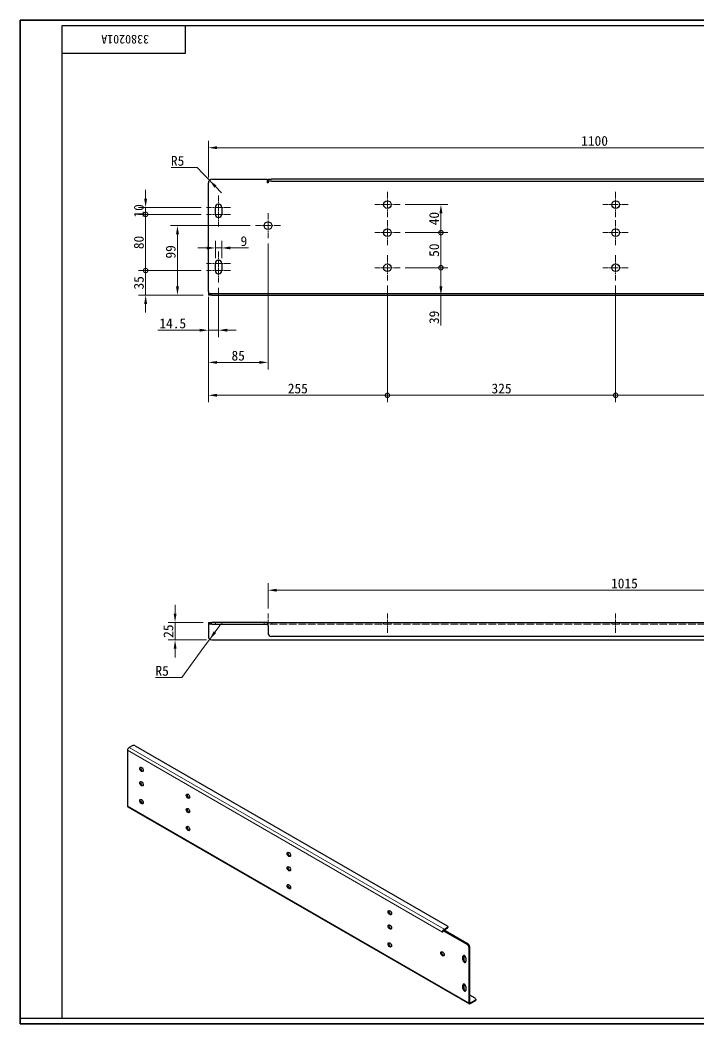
# Model space of a CAD drawing. Header units: millimetres. Extents: x 30 to 2073, y 27 to 1458.
# Drawn here: x 30 to 997, y 27 to 1458 of the extents above; entities that cross this region are included whole.
import ezdxf

# ---------------------------------------------------------------- set-up
doc = ezdxf.new("R2010")
doc.units = ezdxf.units.MM
doc.header["$LTSCALE"] = 5
doc.linetypes.add('CHAIN', pattern=[0.3543, 0.2362, -0.0295, 0.0591, -0.0295])
doc.linetypes.add('DASHED', pattern=[0.2067, 0.1654, -0.0413])
for name, color, linetype, lineweight, true_color in [('中心标记 (ISO)', 1, 'CHAIN', 18, 0xff0000), ('中心线 (ISO)', 1, 'CHAIN', 18, 0xff0000), ('尺寸 (ISO)', 7, 'Continuous', 18, 0x008000), ('隐藏 (ISO)', 5, 'DASHED', 18, 0x0000ff)]:
    doc.layers.add(name, color=color, linetype=linetype, lineweight=lineweight, true_color=true_color)
for name, color, linetype, lineweight in [('可见 (ISO)', 7, 'Continuous', 25), ('可见窄的 (ISO)', 7, 'Continuous', 18), ('图框 (ISO)', 7, 'Continuous', 35)]:
    doc.layers.add(name, color=color, linetype=linetype, lineweight=lineweight)
doc.styles.add('文本样式74', font='SimSun.ttf')
doc.styles.add('最新国标', font='simfang.ttf')
doc.dimstyles.new('默认 (GB)', dxfattribs={"dimscale": 5, "dimtxt": 2.8, "dimasz": 2.5, "dimexe": 2, "dimexo": 1.5, "dimgap": 0.5, "dimtad": 1, "dimtoh": 1, "dimdsep": 46, "dimtxsty": '最新国标', "dimcen": 0.09, "dimdle": 10, "dimclrd": 256, "dimclre": 256, "dimclrt": 256, "dimaunit": 1, "dimadec": 3, "dimazin": 2, "dimtfac": 0.535714, "dimtdec": 3, "dimtmove": 0, "dimatfit": 3, "dimfxl": 0, "dimtolj": 1, "dimlwd": -1, "dimlwe": -1, "dimarcsym": 0})

# ---------------------------------------------------------------- blocks, each defined once
blk = doc.blocks.new('图框 最新国标')
at = {"layer": '图框 (ISO)'}
for p, q in [((6, 7), (6, 291.5)), ((6, 291.5), (414.5, 291.5)), ((6, 7), (6, 5.5)), ((6, 7), (6, 5.5)), ((414.5, 5.5), (6, 5.5))]:
    blk.add_line(p, q, dxfattribs=at)
at = {"layer": '图框 (ISO)', "color": 7, "linetype": 'Continuous', "lineweight": 25}
for p, q in [((18, 290), (413, 290)), ((18, 7), (18, 290)), ((18, 290), (413, 290)), ((53, 290), (53, 282)), ((53, 282), (18, 282)), ((413, 7), (6, 7)), ((413, 7), (18, 7))]:
    blk.add_line(p, q, dxfattribs=at)
at = {"layer": '图框 (ISO)', "style": '文本样式74'}
blk.add_attdef('零件代号_001', (42.72, 287.25), '', height=2.5, rotation=180, dxfattribs=at)
blk = doc.blocks.new('*D5')
at = {"layer": 'Defpoints', "color": 0, "transparency": 16777216}
for p in [(299.6, 1229.3), (303.1, 1225.7)]:
    blk.add_point(p, dxfattribs=at)
at = {"layer": '尺寸 (ISO)', "color": 116, "true_color": 0x00803f, "transparency": 16777216}
for p, q in [((245, 1247.3), (282.3, 1247.3)), ((282.3, 1247.3), (290.9, 1238.3)), ((299.6, 1229.3), (290.9, 1238.3)), ((303.1, 1225.7), (299.6, 1229.3)), ((308.3, 1220.3), (316.9, 1211.3))]:
    blk.add_line(p, q, dxfattribs=at)
blk.add_solid([(309.8, 1221.7), (306.8, 1218.8), (299.6, 1229.3)], dxfattribs=at)
at = {"layer": '尺寸 (ISO)', "transparency": 16777216, "insert": (254.3, 1256.9), "char_height": 14, "attachment_point": 5, "style": '最新国标'}
blk.add_mtext('\\A1;R5', dxfattribs=at)
blk = doc.blocks.new('*D6')
at = {"layer": 'Defpoints', "color": 0, "transparency": 16777216}
for p in [(1398.1, 1275.7), (298.1, 1225.7), (1398.1, 1225.7)]:
    blk.add_point(p, dxfattribs=at)
at = {"layer": '尺寸 (ISO)', "color": 116, "true_color": 0x00803f, "transparency": 16777216}
for p, q in [((298.1, 1233.2), (298.1, 1285.7)), ((310.6, 1275.7), (1385.6, 1275.7)), ((1398.1, 1233.2), (1398.1, 1285.7))]:
    blk.add_line(p, q, dxfattribs=at)
for points in [[(310.6, 1277.8), (310.6, 1273.6), (298.1, 1275.7)], [(1385.6, 1277.8), (1385.6, 1273.6), (1398.1, 1275.7)]]:
    blk.add_solid(points, dxfattribs=at)
at = {"layer": '尺寸 (ISO)', "transparency": 16777216, "insert": (848.1, 1285.3), "char_height": 14, "attachment_point": 5, "style": '最新国标'}
blk.add_mtext('\\A1;1100', dxfattribs=at)
blk = doc.blocks.new('*D7')
at = {"layer": 'Defpoints', "color": 0, "transparency": 16777216}
for p in [(312.6, 1083.7), (298.1, 1065.7), (312.6, 1015.7)]:
    blk.add_point(p, dxfattribs=at)
at = {"layer": '尺寸 (ISO)', "color": 116, "true_color": 0x00803f, "transparency": 16777216}
for p, q in [((312.6, 1076.2), (312.6, 1005.7)), ((298.1, 1058.2), (298.1, 1005.7)), ((285.6, 1015.7), (226.3, 1015.7)), ((312.6, 1015.7), (298.1, 1015.7)), ((325.1, 1015.7), (337.6, 1015.7))]:
    blk.add_line(p, q, dxfattribs=at)
for points in [[(285.6, 1017.8), (285.6, 1013.6), (298.1, 1015.7)], [(325.1, 1017.8), (325.1, 1013.6), (312.6, 1015.7)]]:
    blk.add_solid(points, dxfattribs=at)
at = {"layer": '尺寸 (ISO)', "transparency": 16777216, "insert": (247.4, 1025.3), "char_height": 14, "attachment_point": 5, "style": '最新国标'}
blk.add_mtext('\\A1;14.5', dxfattribs=at)
blk = doc.blocks.new('*D8')
at = {"layer": 'Defpoints', "color": 0, "transparency": 16777216}
for p in [(383.1, 1146.7), (298.1, 1065.7), (383.1, 969.9)]:
    blk.add_point(p, dxfattribs=at)
at = {"layer": '尺寸 (ISO)', "color": 116, "true_color": 0x00803f, "transparency": 16777216}
for p, q in [((383.1, 1139.2), (383.1, 959.9)), ((298.1, 1058.2), (298.1, 959.9)), ((310.6, 969.9), (370.6, 969.9))]:
    blk.add_line(p, q, dxfattribs=at)
for points in [[(310.6, 971.9), (310.6, 967.8), (298.1, 969.9)], [(370.6, 971.9), (370.6, 967.8), (383.1, 969.9)]]:
    blk.add_solid(points, dxfattribs=at)
at = {"layer": '尺寸 (ISO)', "transparency": 16777216, "insert": (340.6, 979.4), "char_height": 14, "attachment_point": 5, "style": '最新国标'}
blk.add_mtext('\\A1;85', dxfattribs=at)
blk = doc.blocks.new('_DotSmall')
at = {"color": 0, "linetype": 'ByBlock', "const_width": 0.5}
blk.add_lwpolyline([(-0.0625, 0, 1), (0.0625, 0, 1)], format="xyb", close=True, dxfattribs=at)
blk = doc.blocks.new('*D9')
at = {"layer": 'Defpoints', "color": 0, "transparency": 16777216}
for p in [(208.8, 1100.7), (295.6, 1100.7), (298.1, 1065.7)]:
    blk.add_point(p, dxfattribs=at)
at = {"layer": '尺寸 (ISO)', "color": 116, "true_color": 0x00803f, "transparency": 16777216}
for p, q in [((288.1, 1100.7), (198.8, 1100.7)), ((208.8, 1078.2), (208.8, 1100.7)), ((208.8, 1065.7), (208.8, 1078.2)), ((290.6, 1065.7), (198.8, 1065.7)), ((208.8, 1053.2), (208.8, 1040.7))]:
    blk.add_line(p, q, dxfattribs=at)
blk.add_solid([(206.7, 1053.2), (210.9, 1053.2), (208.8, 1065.7)], dxfattribs=at)
at = {"layer": '尺寸 (ISO)', "color": 116, "true_color": 0x00803f, "transparency": 16777216, "xscale": 12.5, "yscale": 12.5, "zscale": 12.5, "rotation": 270}
blk.add_blockref('_DotSmall', (208.8, 1100.7), dxfattribs=at)
at = {"layer": '尺寸 (ISO)', "transparency": 16777216, "insert": (199.2, 1083.2), "char_height": 14, "attachment_point": 5, "rotation": 90, "style": '最新国标'}
blk.add_mtext('\\A1;35', dxfattribs=at)
blk = doc.blocks.new('*D11')
at = {"layer": 'Defpoints', "color": 0, "transparency": 16777216}
for p in [(208.8, 1180.7), (295.6, 1180.7), (295.6, 1100.7)]:
    blk.add_point(p, dxfattribs=at)
at = {"layer": '尺寸 (ISO)', "color": 116, "true_color": 0x00803f, "transparency": 16777216}
for p, q in [((288.1, 1180.7), (198.8, 1180.7)), ((208.8, 1100.7), (208.8, 1180.7)), ((288.1, 1100.7), (198.8, 1100.7))]:
    blk.add_line(p, q, dxfattribs=at)
at = {"layer": '尺寸 (ISO)', "color": 116, "true_color": 0x00803f, "transparency": 16777216, "xscale": 12.5, "yscale": 12.5, "zscale": 12.5}
for p, rotation in [((208.8, 1180.7), 90), ((208.8, 1100.7), 270)]:
    blk.add_blockref('_DotSmall', p, dxfattribs=dict(at, rotation=rotation))
at = {"layer": '尺寸 (ISO)', "transparency": 16777216, "insert": (199.2, 1140.7), "char_height": 14, "attachment_point": 5, "rotation": 90, "style": '最新国标'}
blk.add_mtext('\\A1;80', dxfattribs=at)
blk = doc.blocks.new('*D12')
at = {"layer": 'Defpoints', "color": 0, "transparency": 16777216}
for p in [(208.8, 1190.7), (295.6, 1190.7), (295.6, 1180.7)]:
    blk.add_point(p, dxfattribs=at)
at = {"layer": '尺寸 (ISO)', "color": 116, "true_color": 0x00803f, "transparency": 16777216}
for p, q in [((208.8, 1203.2), (208.8, 1215.7)), ((288.1, 1190.7), (198.8, 1190.7)), ((208.8, 1180.7), (208.8, 1190.7)), ((288.1, 1180.7), (198.8, 1180.7)), ((208.8, 1180.7), (208.8, 1168.2))]:
    blk.add_line(p, q, dxfattribs=at)
blk.add_solid([(206.7, 1203.2), (210.9, 1203.2), (208.8, 1190.7)], dxfattribs=at)
at = {"layer": '尺寸 (ISO)', "color": 116, "true_color": 0x00803f, "transparency": 16777216, "xscale": 12.5, "yscale": 12.5, "zscale": 12.5, "rotation": 90}
blk.add_blockref('_DotSmall', (208.8, 1180.7), dxfattribs=at)
at = {"layer": '尺寸 (ISO)', "transparency": 16777216, "insert": (199.2, 1185.7), "char_height": 14, "attachment_point": 5, "rotation": 90, "style": '最新国标'}
blk.add_mtext('\\A1;10', dxfattribs=at)
blk = doc.blocks.new('*D13')
at = {"layer": 'Defpoints', "color": 0, "transparency": 16777216}
for p in [(254.1, 1164.7), (365.1, 1164.7), (298.1, 1065.7)]:
    blk.add_point(p, dxfattribs=at)
at = {"layer": '尺寸 (ISO)', "color": 116, "true_color": 0x00803f, "transparency": 16777216}
for p, q in [((357.6, 1164.7), (244.1, 1164.7)), ((254.1, 1078.2), (254.1, 1152.2)), ((290.6, 1065.7), (244.1, 1065.7))]:
    blk.add_line(p, q, dxfattribs=at)
for points in [[(252, 1152.2), (256.2, 1152.2), (254.1, 1164.7)], [(252, 1078.2), (256.2, 1078.2), (254.1, 1065.7)]]:
    blk.add_solid(points, dxfattribs=at)
at = {"layer": '尺寸 (ISO)', "transparency": 16777216, "insert": (244.5, 1127.3), "char_height": 14, "attachment_point": 5, "rotation": 90, "style": '最新国标'}
blk.add_mtext('\\A1;99', dxfattribs=at)
blk = doc.blocks.new('*D14')
at = {"layer": 'Defpoints', "color": 0, "transparency": 16777216}
for p in [(571.1, 1104.7), (629.3, 1104.7), (303.1, 1065.7)]:
    blk.add_point(p, dxfattribs=at)
at = {"layer": '尺寸 (ISO)', "color": 116, "true_color": 0x00803f, "transparency": 16777216}
for p, q in [((578.6, 1104.7), (639.3, 1104.7)), ((629.3, 1104.7), (629.3, 1078.2)), ((629.3, 1065.7), (629.3, 1022.4))]:
    blk.add_line(p, q, dxfattribs=at)
blk.add_solid([(627.2, 1078.2), (631.4, 1078.2), (629.3, 1065.7)], dxfattribs=at)
at = {"layer": '尺寸 (ISO)', "color": 116, "true_color": 0x00803f, "transparency": 16777216, "xscale": 12.5, "yscale": 12.5, "zscale": 12.5, "rotation": 90}
blk.add_blockref('_DotSmall', (629.3, 1104.7), dxfattribs=at)
at = {"layer": '尺寸 (ISO)', "transparency": 16777216, "insert": (619.7, 1034), "char_height": 14, "attachment_point": 5, "rotation": 90, "style": '最新国标'}
blk.add_mtext('\\A1;39', dxfattribs=at)
blk = doc.blocks.new('*D15')
at = {"layer": 'Defpoints', "color": 0, "transparency": 16777216}
for p in [(571.1, 1154.7), (629.3, 1154.7), (571.1, 1104.7)]:
    blk.add_point(p, dxfattribs=at)
at = {"layer": '尺寸 (ISO)', "color": 116, "true_color": 0x00803f, "transparency": 16777216}
for p, q in [((578.6, 1154.7), (639.3, 1154.7)), ((629.3, 1104.7), (629.3, 1154.7)), ((578.6, 1104.7), (639.3, 1104.7))]:
    blk.add_line(p, q, dxfattribs=at)
at = {"layer": '尺寸 (ISO)', "color": 116, "true_color": 0x00803f, "transparency": 16777216, "xscale": 12.5, "yscale": 12.5, "zscale": 12.5}
for p, rotation in [((629.3, 1154.7), 90), ((629.3, 1104.7), 270)]:
    blk.add_blockref('_DotSmall', p, dxfattribs=dict(at, rotation=rotation))
at = {"layer": '尺寸 (ISO)', "transparency": 16777216, "insert": (619.7, 1129.7), "char_height": 14, "attachment_point": 5, "rotation": 90, "style": '最新国标'}
blk.add_mtext('\\A1;50', dxfattribs=at)
blk = doc.blocks.new('*D16')
at = {"layer": 'Defpoints', "color": 0, "transparency": 16777216}
for p in [(571.1, 1194.7), (629.3, 1194.7), (571.1, 1154.7)]:
    blk.add_point(p, dxfattribs=at)
at = {"layer": '尺寸 (ISO)', "color": 116, "true_color": 0x00803f, "transparency": 16777216}
for p, q in [((578.6, 1194.7), (639.3, 1194.7)), ((629.3, 1154.7), (629.3, 1182.2)), ((578.6, 1154.7), (639.3, 1154.7))]:
    blk.add_line(p, q, dxfattribs=at)
blk.add_solid([(627.2, 1182.2), (631.4, 1182.2), (629.3, 1194.7)], dxfattribs=at)
at = {"layer": '尺寸 (ISO)', "color": 116, "true_color": 0x00803f, "transparency": 16777216, "xscale": 12.5, "yscale": 12.5, "zscale": 12.5, "rotation": 270}
blk.add_blockref('_DotSmall', (629.3, 1154.7), dxfattribs=at)
at = {"layer": '尺寸 (ISO)', "transparency": 16777216, "insert": (619.7, 1174.7), "char_height": 14, "attachment_point": 5, "rotation": 90, "style": '最新国标'}
blk.add_mtext('\\A1;40', dxfattribs=at)
blk = doc.blocks.new('*D18')
at = {"layer": 'Defpoints', "color": 0, "transparency": 16777216}
for p in [(317.1, 1132.9), (308.1, 1110.7), (317.1, 1110.7)]:
    blk.add_point(p, dxfattribs=at)
at = {"layer": '尺寸 (ISO)', "color": 116, "true_color": 0x00803f, "transparency": 16777216}
for p, q in [((295.6, 1132.9), (283.1, 1132.9)), ((308.1, 1118.2), (308.1, 1142.9)), ((308.1, 1132.9), (317.1, 1132.9)), ((317.1, 1118.2), (317.1, 1142.9)), ((329.6, 1132.9), (355.3, 1132.9))]:
    blk.add_line(p, q, dxfattribs=at)
for points in [[(295.6, 1135), (295.6, 1130.8), (308.1, 1132.9)], [(329.6, 1135), (329.6, 1130.8), (317.1, 1132.9)]]:
    blk.add_solid(points, dxfattribs=at)
at = {"layer": '尺寸 (ISO)', "transparency": 16777216, "insert": (348.7, 1142.5), "char_height": 14, "attachment_point": 5, "style": '最新国标'}
blk.add_mtext('\\A1;9', dxfattribs=at)
blk = doc.blocks.new('*D19')
at = {"layer": 'Defpoints', "color": 0, "transparency": 16777216}
for p in [(1398.1, 645.3), (383.1, 612), (1398.1, 599.5)]:
    blk.add_point(p, dxfattribs=at)
at = {"layer": '尺寸 (ISO)', "color": 116, "true_color": 0x00803f, "transparency": 16777216}
for p, q in [((383.1, 619.5), (383.1, 655.3)), ((395.6, 645.3), (1385.6, 645.3)), ((1398.1, 607), (1398.1, 655.3))]:
    blk.add_line(p, q, dxfattribs=at)
for points in [[(395.6, 647.4), (395.6, 643.2), (383.1, 645.3)], [(1385.6, 647.4), (1385.6, 643.2), (1398.1, 645.3)]]:
    blk.add_solid(points, dxfattribs=at)
at = {"layer": '尺寸 (ISO)', "transparency": 16777216, "insert": (890.6, 654.9), "char_height": 14, "attachment_point": 5, "style": '最新国标'}
blk.add_mtext('\\A1;1015', dxfattribs=at)
blk = doc.blocks.new('*D21')
at = {"layer": 'Defpoints', "color": 0, "transparency": 16777216}
for p in [(298.1, 599.5), (250.7, 574.5), (303.1, 574.5)]:
    blk.add_point(p, dxfattribs=at)
at = {"layer": '尺寸 (ISO)', "color": 116, "true_color": 0x00803f, "transparency": 16777216}
for p, q in [((250.7, 612), (250.7, 624.5)), ((290.6, 599.5), (240.7, 599.5)), ((250.7, 599.5), (250.7, 574.5)), ((295.6, 574.5), (240.7, 574.5)), ((250.7, 562), (250.7, 549.5))]:
    blk.add_line(p, q, dxfattribs=at)
for points in [[(248.7, 612), (252.8, 612), (250.7, 599.5)], [(248.7, 562), (252.8, 562), (250.7, 574.5)]]:
    blk.add_solid(points, dxfattribs=at)
at = {"layer": '尺寸 (ISO)', "transparency": 16777216, "insert": (241.2, 587), "char_height": 14, "attachment_point": 5, "rotation": 90, "style": '最新国标'}
blk.add_mtext('\\A1;25', dxfattribs=at)
blk = doc.blocks.new('*D22')
at = {"layer": 'Defpoints', "color": 0, "transparency": 16777216}
for p in [(300.1, 575.5), (303.1, 579.5)]:
    blk.add_point(p, dxfattribs=at)
at = {"layer": '尺寸 (ISO)', "color": 116, "true_color": 0x00803f, "transparency": 16777216}
for p, q in [((307.5, 585.6), (314.9, 595.7)), ((300.1, 575.5), (292.8, 565.4)), ((303.1, 579.5), (300.1, 575.5)), ((260.2, 520.8), (292.8, 565.4)), ((223, 520.8), (260.2, 520.8))]:
    blk.add_line(p, q, dxfattribs=at)
blk.add_solid([(305.8, 586.8), (309.2, 584.3), (300.1, 575.5)], dxfattribs=at)
at = {"layer": '尺寸 (ISO)', "transparency": 16777216, "insert": (232.3, 530.4), "char_height": 14, "attachment_point": 5, "style": '最新国标'}
blk.add_mtext('\\A1;R5', dxfattribs=at)
blk = doc.blocks.new('*D28')
at = {"layer": 'Defpoints', "color": 0, "transparency": 16777216}
for p in [(553.1, 1086.7), (298.1, 1070.7), (553.1, 923)]:
    blk.add_point(p, dxfattribs=at)
at = {"layer": '尺寸 (ISO)', "color": 116, "true_color": 0x00803f, "transparency": 16777216}
for p, q in [((553.1, 1079.2), (553.1, 913)), ((298.1, 1063.2), (298.1, 913)), ((310.6, 923), (553.1, 923))]:
    blk.add_line(p, q, dxfattribs=at)
blk.add_solid([(310.6, 925.1), (310.6, 920.9), (298.1, 923)], dxfattribs=at)
at = {"layer": '尺寸 (ISO)', "color": 116, "true_color": 0x00803f, "transparency": 16777216, "xscale": 12.5, "yscale": 12.5, "zscale": 12.5}
blk.add_blockref('_DotSmall', (553.1, 923), dxfattribs=at)
at = {"layer": '尺寸 (ISO)', "transparency": 16777216, "insert": (425.5, 932.6), "char_height": 14, "attachment_point": 5, "style": '最新国标'}
blk.add_mtext('\\A1;255', dxfattribs=at)
blk = doc.blocks.new('*D29')
at = {"layer": 'Defpoints', "color": 0, "transparency": 16777216}
for p in [(553.1, 1086.7), (878.1, 1086.7), (878.1, 923)]:
    blk.add_point(p, dxfattribs=at)
at = {"layer": '尺寸 (ISO)', "color": 116, "true_color": 0x00803f, "transparency": 16777216}
for p, q in [((553.1, 1079.2), (553.1, 913)), ((878.1, 1079.2), (878.1, 913)), ((553.1, 923), (878.1, 923))]:
    blk.add_line(p, q, dxfattribs=at)
at = {"layer": '尺寸 (ISO)', "color": 116, "true_color": 0x00803f, "transparency": 16777216, "xscale": 12.5, "yscale": 12.5, "zscale": 12.5, "rotation": 180}
blk.add_blockref('_DotSmall', (553.1, 923), dxfattribs=at)
at = {"layer": '尺寸 (ISO)', "color": 116, "true_color": 0x00803f, "transparency": 16777216, "xscale": 12.5, "yscale": 12.5, "zscale": 12.5}
blk.add_blockref('_DotSmall', (878.1, 923), dxfattribs=at)
at = {"layer": '尺寸 (ISO)', "transparency": 16777216, "insert": (715.6, 932.6), "char_height": 14, "attachment_point": 5, "style": '最新国标'}
blk.add_mtext('\\A1;325', dxfattribs=at)
blk = doc.blocks.new('*D30')
at = {"layer": 'Defpoints', "color": 0, "transparency": 16777216}
for p in [(878.1, 1086.7), (1203.1, 1086.7), (1203.1, 923)]:
    blk.add_point(p, dxfattribs=at)
at = {"layer": '尺寸 (ISO)', "color": 116, "true_color": 0x00803f, "transparency": 16777216}
for p, q in [((878.1, 1079.2), (878.1, 913)), ((1203.1, 1079.2), (1203.1, 913)), ((878.1, 923), (1203.1, 923))]:
    blk.add_line(p, q, dxfattribs=at)
at = {"layer": '尺寸 (ISO)', "color": 116, "true_color": 0x00803f, "transparency": 16777216, "xscale": 12.5, "yscale": 12.5, "zscale": 12.5, "rotation": 180}
blk.add_blockref('_DotSmall', (878.1, 923), dxfattribs=at)
at = {"layer": '尺寸 (ISO)', "color": 116, "true_color": 0x00803f, "transparency": 16777216, "xscale": 12.5, "yscale": 12.5, "zscale": 12.5}
blk.add_blockref('_DotSmall', (1203.1, 923), dxfattribs=at)
at = {"layer": '尺寸 (ISO)', "transparency": 16777216, "insert": (1040.6, 932.6), "char_height": 14, "attachment_point": 5, "style": '最新国标'}
blk.add_mtext('\\A1;325', dxfattribs=at)

msp = doc.modelspace()

# ---------------------------------------------------------------- linework, layer by layer
at = {"layer": '中心标记 (ISO)', "ltscale": 6.556024}
for p, q in [((312.5703, 1207.6713), (312.5703, 1178.1713)), ((312.5703, 1193.1713), (312.5703, 1163.6713)), ((312.5703, 1127.6713), (312.5703, 1098.1713)), ((312.5703, 1113.1713), (312.5703, 1083.6713))]:
    msp.add_line(p, q, dxfattribs=at)
at = {"layer": '中心标记 (ISO)', "ltscale": 8.000593}
for p, q in [((553.0703, 1212.6713), (553.0703, 1176.6713)), ((878.0703, 1212.6713), (878.0703, 1176.6713)), ((571.0703, 1194.6713), (535.0703, 1194.6713)), ((896.0703, 1194.6713), (860.0703, 1194.6713)), ((383.0703, 1182.6713), (383.0703, 1146.6713)), ((553.0703, 1172.6713), (553.0703, 1136.6713)), ((878.0703, 1172.6713), (878.0703, 1136.6713)), ((401.0703, 1164.6713), (365.0703, 1164.6713)), ((571.0703, 1154.6713), (535.0703, 1154.6713)), ((896.0703, 1154.6713), (860.0703, 1154.6713)), ((553.0703, 1122.6713), (553.0703, 1086.6713)), ((878.0703, 1122.6713), (878.0703, 1086.6713)), ((571.0703, 1104.6713), (535.0703, 1104.6713)), ((896.0703, 1104.6713), (860.0703, 1104.6713))]:
    msp.add_line(p, q, dxfattribs=at)
at = {"layer": '中心标记 (ISO)', "ltscale": 7.55611}
for p, q in [((329.5703, 1190.6713), (295.5703, 1190.6713)), ((329.5703, 1180.6713), (295.5703, 1180.6713)), ((329.5703, 1110.6713), (295.5703, 1110.6713)), ((329.5703, 1100.6713), (295.5703, 1100.6713))]:
    msp.add_line(p, q, dxfattribs=at)
at = {"layer": '中心线 (ISO)', "ltscale": 6.111541}
for p, q in [((383.0703, 584.5053), (383.0703, 612.0053)), ((553.0703, 584.5053), (553.0703, 612.0053)), ((878.0703, 584.5053), (878.0703, 612.0053))]:
    msp.add_line(p, q, dxfattribs=at)
at = {"layer": '可见 (ISO)'}
for p, q in [((303.0703, 1230.6713), (382.0703, 1230.6713)), ((382.0703, 1230.6713), (382.0703, 1225.6713)), ((383.0703, 1230.6713), (388.0703, 1230.6713)), ((383.0703, 1230.6713), (383.0703, 1228.1713)), ((1393.0703, 1230.6713), (388.0703, 1230.6713)), ((298.0703, 1070.6713), (298.0703, 1225.6713)), ((383.0703, 1225.6713), (382.0703, 1225.6713)), ((383.0703, 1228.1713), (383.0703, 1225.6713)), ((388.0703, 1228.1713), (383.0703, 1228.1713)), ((388.0703, 1228.1713), (1393.0703, 1228.1713)), ((308.0703, 1180.6713), (308.0703, 1190.6713)), ((317.0703, 1190.6713), (317.0703, 1180.6713)), ((308.0703, 1100.6713), (308.0703, 1110.6713)), ((317.0703, 1110.6713), (317.0703, 1100.6713)), ((298.0703, 1070.6713), (298.0703, 1068.1713)), ((298.0703, 1068.1713), (303.0703, 1068.1713)), ((298.0703, 1068.1713), (298.0703, 1065.6713)), ((303.0703, 1065.6713), (298.0703, 1065.6713)), ((303.0703, 1068.1713), (1393.0703, 1068.1713)), ((303.0703, 1065.6713), (1393.0703, 1065.6713)), ((298.0703, 599.5053), (303.0703, 599.5053)), ((298.0703, 599.5053), (298.0703, 597.0053)), ((298.0703, 597.0053), (298.0703, 594.5053)), ((303.0703, 597.0053), (298.0703, 597.0053)), ((298.0703, 594.5053), (298.0703, 579.5053)), ((382.0703, 599.5053), (303.0703, 599.5053)), ((303.0703, 597.0053), (382.0703, 597.0053)), ((382.0703, 599.5053), (383.0703, 599.5053)), ((382.0703, 599.5053), (382.0703, 597.0053)), ((383.0703, 597.0053), (382.0703, 597.0053)), ((383.0703, 599.5053), (1398.0703, 599.5053)), ((383.0703, 594.5053), (383.0703, 599.5053)), ((383.0703, 594.5053), (383.0703, 584.5053)), ((303.0703, 574.5053), (1393.0703, 574.5053)), ((1393.0703, 579.5053), (388.0703, 579.5053)), ((182.9799, 417.4109), (182.9799, 338.3128)), ((189.6091, 423.7898), (185.1897, 421.2382)), ((194.0285, 423.7898), (638.1799, 167.3588)), ((183.6272, 336.8822), (669.7631, 56.2115)), ((631.5508, 158.4284), (631.9928, 158.6835)), ((631.9928, 158.1732), (631.5508, 158.4284)), ((631.9928, 160.7248), (633.0976, 161.3627)), ((631.9928, 160.7248), (666.9062, 140.5675)), ((631.9928, 158.1732), (631.9928, 160.7248)), ((668.011, 141.2054), (633.0976, 161.3627)), ((633.7605, 162.2557), (638.1799, 164.8073)), ((638.1799, 163.5315), (633.7605, 160.9799)), ((639.0952, 166.083), (639.0952, 164.8073)), ((669.1159, 136.7402), (669.1159, 57.6421)), ((670.2207, 58.28), (670.2207, 137.3781)), ((660.719, 118.6242), (660.719, 123.7273)), ((661.8238, 124.3652), (661.8238, 119.2621)), ((664.6964, 121.4309), (664.6964, 116.3278)), ((660.719, 77.7993), (660.719, 82.9024)), ((661.8238, 83.5403), (661.8238, 78.4372)), ((664.6964, 80.606), (664.6964, 75.5029)), ((677.9547, 64.021), (670.2207, 68.4862)), ((671.3256, 57.6421), (677.9547, 61.4694)), ((671.3256, 56.3663), (677.9547, 60.1936)), ((678.87, 62.7452), (678.87, 61.4694))]:
    msp.add_line(p, q, dxfattribs=at)
for centre in [(553.0703, 1194.6713), (878.0703, 1194.6713), (383.0703, 1164.6713), (553.0703, 1154.6713), (878.0703, 1154.6713), (553.0703, 1104.6713), (878.0703, 1104.6713)]:
    msp.add_circle(centre, 5.5, dxfattribs=at)
for centre, radius, start, end in [((303.0703, 1225.6713), 5, 90, 180), ((312.5703, 1190.6713), 4.5, 0, 180), ((312.5703, 1180.6713), 4.5, 180, 0), ((312.5703, 1110.6713), 4.5, 0, 180), ((312.5703, 1100.6713), 4.5, 180, 0), ((303.0703, 579.5053), 5, 180, 270), ((388.0703, 584.5053), 5, 180, 270)]:
    msp.add_arc(centre, radius, start, end, dxfattribs=at)
for centre, major_axis, start_param, end_param in [((185.1897, 418.6867), (-1.5625, -2.7063), 3.926990817, 5.497787144), ((191.8188, 422.514), (3.125, 0), 0.785398163, 2.35619449), ((203.9722, 390.7472), (-1.7188, 2.977), 0.327220413, 2.81437224), ((203.9722, 370.3347), (-1.7188, 2.977), 0.327220413, 2.81437224), ((203.9722, 344.8192), (-1.7188, 2.977), 0.327220413, 2.81437224), ((270.2634, 352.4739), (-1.7188, 2.977), 0.327220413, 2.81437224), ((185.1897, 339.5886), (-1.5625, -2.7063), 5.497787144, 6.283185307), ((270.2634, 332.0615), (-1.7188, 2.977), 0.327220413, 2.81437224), ((270.2634, 306.546), (-1.7188, 2.977), 0.327220413, 2.81437224), ((413.8945, 269.5485), (-1.7188, 2.977), 0.327220413, 2.81437224), ((413.8945, 249.136), (-1.7188, 2.977), 0.327220413, 2.81437224), ((413.8945, 223.6205), (-1.7188, 2.977), 0.327220413, 2.81437224), ((557.5256, 186.623), (-1.7188, 2.977), 0.327220413, 2.81437224), ((557.5256, 166.2106), (-1.7188, 2.977), 0.327220413, 2.81437224), ((633.7605, 159.7041), (1.5625, 2.7063), 1.712693381, 2.35619449), ((633.7605, 159.7041), (1.5625, 2.7063), 0.785398163, 1.428899272), ((635.9702, 166.083), (3.125, 0), 5.497787144, 7.068583471), ((635.9702, 164.8073), (3.125, 0), 5.497787144, 6.283185307), ((557.5256, 140.6951), (-1.7188, 2.977), 0.327220413, 2.81437224), ((632.6557, 127.9373), (-1.7188, 2.977), 0.327220413, 2.81437224), ((666.9062, 138.016), (1.5625, -2.7063), 0.785398163, 2.35619449), ((668.011, 138.6538), (-1.5625, 2.7063), 3.926990817, 5.497787144), ((662.7077, 122.5791), (-1.4062, 2.4357), 3.926990817, 7.068583471), ((662.7077, 117.476), (1.4062, -2.4357), 3.926990817, 7.068583471), ((663.8126, 123.217), (1.4063, -2.4357), 3.54530734, 3.926990817), ((663.8126, 118.1139), (1.4063, -2.4357), 3.926990817, 5.879470621), ((662.7077, 81.7542), (-1.4062, 2.4357), 3.926990817, 7.068583471), ((662.7077, 76.6511), (1.4062, -2.4357), 3.926990817, 7.068583471), ((663.8126, 82.3921), (1.4063, -2.4357), 3.54530734, 3.926990817), ((663.8126, 77.289), (1.4063, -2.4357), 3.926990817, 5.879470621), ((671.3256, 58.9179), (-1.5625, -2.7063), 5.497787144, 7.068583471), ((671.3256, 58.9179), (-0.7812, -1.3532), 5.497787144, 7.068583471), ((675.745, 62.7452), (3.125, 0), 5.497787144, 7.068583471), ((675.745, 61.4694), (3.125, 0), 5.497787144, 6.283185307)]:
    msp.add_ellipse(centre, major_axis=major_axis, ratio=0.577350269, start_param=start_param, end_param=end_param, dxfattribs=at)
for centre in [(202.8673, 390.1093), (202.8673, 369.6969), (202.8673, 344.1813), (269.1586, 351.836), (269.1586, 331.4236), (269.1586, 305.9081), (412.7897, 268.9106), (412.7897, 248.4982), (412.7897, 222.9826), (556.4207, 185.9851), (556.4207, 165.5727), (556.4207, 140.0572), (631.5508, 127.2994)]:
    msp.add_ellipse(centre, major_axis=(1.7188, -2.977), ratio=0.577350269, dxfattribs=at)
at = {"layer": '可见窄的 (ISO)'}
for p, q in [((631.5508, 158.4284), (182.9799, 417.4109)), ((633.7605, 162.2557), (185.1897, 421.2382)), ((182.9799, 338.3128), (669.1159, 57.6421)), ((638.1799, 164.8073), (638.1799, 163.5315)), ((668.011, 141.2054), (666.9062, 140.5675)), ((669.1159, 136.7402), (670.2207, 137.3781)), ((660.719, 123.7273), (661.8238, 124.3652)), ((660.719, 118.6242), (661.8238, 119.2621)), ((660.719, 82.9024), (661.8238, 83.5403)), ((660.719, 77.7993), (661.8238, 78.4372)), ((669.1159, 57.6421), (670.2207, 58.28)), ((670.2207, 58.28), (671.3256, 57.6421)), ((671.3256, 57.6421), (671.3256, 56.3663)), ((677.9547, 61.4694), (677.9547, 60.1936))]:
    msp.add_line(p, q, dxfattribs=at)
at = {"layer": '隐藏 (ISO)', "ltscale": 0.952248}
for p, q in [((308.0703, 599.5053), (308.0703, 597.0053)), ((317.0703, 599.5053), (317.0703, 597.0053)), ((377.5703, 597.0053), (377.5703, 599.5053)), ((388.5703, 597.0053), (388.5703, 599.5053)), ((547.5703, 597.0053), (547.5703, 599.5053)), ((558.5703, 597.0053), (558.5703, 599.5053)), ((872.5703, 597.0053), (872.5703, 599.5053)), ((883.5703, 597.0053), (883.5703, 599.5053))]:
    msp.add_line(p, q, dxfattribs=at)
at = {"layer": '隐藏 (ISO)', "ltscale": 13.094662}
msp.add_line((1398.0703, 597.0053), (383.0703, 597.0053), dxfattribs=at)

# ---------------------------------------------------------------- block references
at = {"xscale": 5, "yscale": 5, "zscale": 5}
msp.add_blockref('图框 最新国标', (0, 0), dxfattribs=at).add_auto_attribs({'零件代号_001': '3380201A'})

# ---------------------------------------------------------------- dimensions: what is measured, and where the dimension line sits
at = {"layer": '尺寸 (ISO)', "color": 116, "true_color": 0x00803f}
for base, p1, p2, override, picture, middle in [((1398.0703, 1275.6713), (298.0703, 1225.6713), (1398.0703, 1225.6713), {"dimgap": 0.5, "dimtoh": 0, "dimdec": 2, "dimtol": 0, "dimlim": 0, "dimtp": 0, "dimtm": 0, "dimtdec": 3, "dimtofl": 0, "dimatfit": 1}, '*D6', (848.0703, 1275.6713)), ((317.0703, 1132.889), (308.0703, 1110.6713), (317.0703, 1110.6713), {"dimgap": 0.5, "dimtoh": 0, "dimdec": 2, "dimtol": 0, "dimlim": 0, "dimtp": 0, "dimtm": 0, "dimtdec": 3, "dimtofl": 1, "dimatfit": 1}, '*D18', (348.6903, 1132.889)), ((1398.0703, 645.3227), (383.0703, 612.0053), (1398.0703, 599.5053), {"dimgap": 0.5, "dimtoh": 0, "dimdec": 2, "dimtol": 0, "dimlim": 0, "dimtp": 0, "dimtm": 0, "dimtdec": 3, "dimtofl": 0, "dimatfit": 1}, '*D19', (890.5703, 645.3227))]:
    dim = msp.add_linear_dim(base=base, p1=p1, p2=p2, dimstyle='默认 (GB)', override=override, dxfattribs=at)
    dim.commit()
    dim.dimension.update_dxf_attribs({"geometry": picture, "text_midpoint": middle, "dimtype": 160})
for center, mpoint, picture, middle in [((303.0703, 1225.6713), (299.604, 1229.2747), '*D5', (254.293, 1247.2919)), ((303.0703, 579.5053), (300.124, 575.4656), '*D22', (232.2625, 520.783))]:
    dim = msp.add_radius_dim(center=center, mpoint=mpoint, dimstyle='默认 (GB)', override={"dimgap": 0.5, "dimtih": 1, "dimdec": 2, "dimlfac": 1, "dimcen": 0, "dimtol": 0, "dimlim": 0, "dimtp": 0, "dimtm": 0, "dimtdec": 3}, dxfattribs=at)
    dim.commit()
    dim.dimension.update_dxf_attribs({"geometry": picture, "text_midpoint": middle, "dimtype": 164})
for base, p1, p2, angle, override, picture, middle in [((208.8076, 1190.6713), (295.5703, 1180.6713), (295.5703, 1190.6713), 90, {"dimgap": 0.5, "dimtoh": 0, "dimdec": 2, "dimblk1": 'DotSmall', "dimsah": 1, "dimdle": 0, "dimtol": 0, "dimlim": 0, "dimtp": 0, "dimtm": 0, "dimtdec": 3, "dimtofl": 1, "dimatfit": 1}, '*D12', (208.8076, 1185.6713)), ((629.289, 1194.6713), (571.0703, 1154.6713), (571.0703, 1194.6713), 90, {"dimgap": 0.5, "dimtoh": 0, "dimdec": 2, "dimblk1": 'DotSmall', "dimsah": 1, "dimdle": 0, "dimtol": 0, "dimlim": 0, "dimtp": 0, "dimtm": 0, "dimtdec": 3, "dimtofl": 0, "dimatfit": 1}, '*D16', (629.289, 1174.7313)), ((208.8076, 1180.6713), (295.5703, 1100.6713), (295.5703, 1180.6713), 90, {"dimgap": 0.5, "dimtoh": 0, "dimdec": 2, "dimblk1": 'DotSmall', "dimblk2": 'DotSmall', "dimsah": 1, "dimdle": 0, "dimtol": 0, "dimlim": 0, "dimtp": 0, "dimtm": 0, "dimtdec": 3, "dimtofl": 0, "dimatfit": 1}, '*D11', (208.8076, 1140.6713)), ((254.1186, 1164.6713), (298.0703, 1065.6713), (365.0703, 1164.6713), 270, {"dimgap": 0.5, "dimtoh": 0, "dimdec": 2, "dimtol": 0, "dimlim": 0, "dimtp": 0, "dimtm": 0, "dimtdec": 3, "dimtofl": 0, "dimatfit": 1}, '*D13', (254.1186, 1127.2517)), ((629.289, 1154.6713), (571.0703, 1104.6713), (571.0703, 1154.6713), 90, {"dimgap": 0.5, "dimtoh": 0, "dimdec": 2, "dimblk1": 'DotSmall', "dimblk2": 'DotSmall', "dimsah": 1, "dimdle": 0, "dimtol": 0, "dimlim": 0, "dimtp": 0, "dimtm": 0, "dimtdec": 3, "dimtofl": 0, "dimatfit": 1}, '*D15', (629.289, 1129.7313)), ((383.0703, 969.8504), (298.0703, 1065.6713), (383.0703, 1146.6713), 180, {"dimgap": 0.5, "dimtoh": 0, "dimdec": 2, "dimtol": 0, "dimlim": 0, "dimtp": 0, "dimtm": 0, "dimtdec": 3, "dimtofl": 0, "dimatfit": 1}, '*D8', (340.5703, 969.8504)), ((208.8076, 1100.6713), (298.0703, 1065.6713), (295.5703, 1100.6713), 90, {"dimgap": 0.5, "dimtoh": 0, "dimdec": 2, "dimblk2": 'DotSmall', "dimsah": 1, "dimdle": 0, "dimtol": 0, "dimlim": 0, "dimtp": 0, "dimtm": 0, "dimtdec": 3, "dimtofl": 0}, '*D9', (208.8076, 1083.1713)), ((629.289, 1104.6713), (303.0703, 1065.6713), (571.0703, 1104.6713), 90, {"dimgap": 0.5, "dimtoh": 0, "dimdec": 2, "dimblk2": 'DotSmall', "dimsah": 1, "dimdle": 0, "dimse1": 1, "dimtol": 0, "dimlim": 0, "dimtp": 0, "dimtm": 0, "dimtdec": 3, "dimtofl": 0, "dimatfit": 2}, '*D14', (629.289, 1034.0115)), ((312.5703, 1015.6713), (298.0703, 1065.6713), (312.5703, 1083.6713), 180, {"dimgap": 0.5, "dimtoh": 0, "dimdec": 2, "dimtol": 0, "dimlim": 0, "dimtp": 0, "dimtm": 0, "dimtdec": 3, "dimtofl": 1, "dimatfit": 1}, '*D7', (247.4365, 1015.6713)), ((553.0703, 923.0298), (298.0703, 1070.6713), (553.0703, 1086.6713), 180, {"dimgap": 0.5, "dimtoh": 0, "dimdec": 2, "dimblk2": 'DotSmall', "dimsah": 1, "dimdle": 0, "dimtol": 0, "dimlim": 0, "dimtp": 0, "dimtm": 0, "dimtdec": 3, "dimtofl": 0, "dimatfit": 1}, '*D28', (425.5203, 923.0298)), ((878.0703, 923.0298), (553.0703, 1086.6713), (878.0703, 1086.6713), 180, {"dimgap": 0.5, "dimtoh": 0, "dimdec": 2, "dimblk1": 'DotSmall', "dimblk2": 'DotSmall', "dimsah": 1, "dimdle": 0, "dimtol": 0, "dimlim": 0, "dimtp": 0, "dimtm": 0, "dimtdec": 3, "dimtofl": 0, "dimatfit": 1}, '*D29', (715.6203, 923.0298)), ((1203.0703, 923.0298), (878.0703, 1086.6713), (1203.0703, 1086.6713), 180, {"dimgap": 0.5, "dimtoh": 0, "dimdec": 2, "dimblk1": 'DotSmall', "dimblk2": 'DotSmall', "dimsah": 1, "dimdle": 0, "dimtol": 0, "dimlim": 0, "dimtp": 0, "dimtm": 0, "dimtdec": 3, "dimtofl": 0, "dimatfit": 1}, '*D30', (1040.6203, 923.0298)), ((250.7354, 574.5053), (298.0703, 599.5053), (303.0703, 574.5053), 90, {"dimgap": 0.5, "dimtoh": 0, "dimdec": 2, "dimtol": 0, "dimlim": 0, "dimtp": 0, "dimtm": 0, "dimtdec": 3, "dimtofl": 1, "dimatfit": 1}, '*D21', (250.7354, 587.0053))]:
    dim = msp.add_linear_dim(base=base, p1=p1, p2=p2, angle=angle, dimstyle='默认 (GB)', override=override, dxfattribs=at)
    dim.commit()
    dim.dimension.update_dxf_attribs({"geometry": picture, "text_midpoint": middle, "dimtype": 160})

doc.saveas('drawing.dxf')
